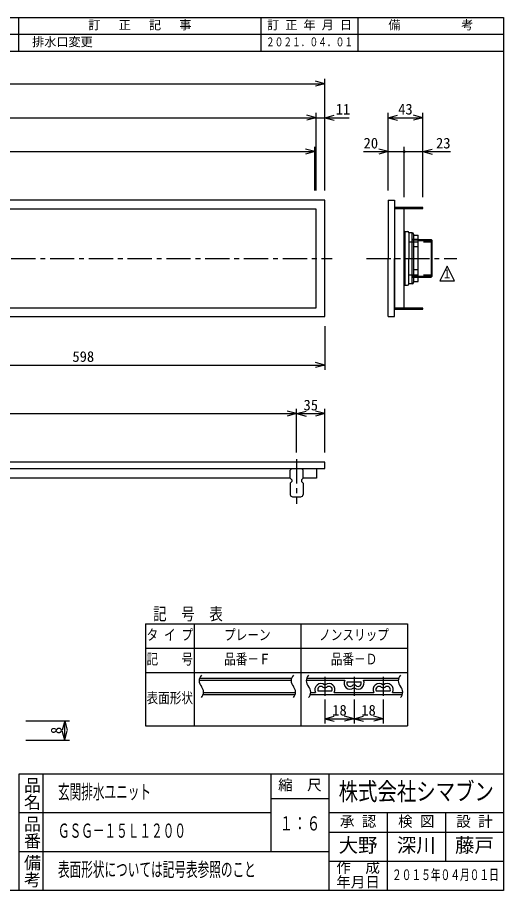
# Model space of a CAD drawing. Units: millimetres, scale not verified. Extents: x -819 to 819, y -558 to 522.
# Drawn here: x 218 to 819, y -558 to 522 of the extents above; entities that cross this region are included whole.
import ezdxf
from ezdxf.enums import TextEntityAlignment as Align

# ---------------------------------------------------------------- set-up
doc = ezdxf.new("R2010")
doc.units = ezdxf.units.MM
doc.header["$LTSCALE"] = 6
doc.linetypes.add('CHAIN1', pattern=[8, 5, -1, 1, -1])
doc.linetypes.add('DASHED2', pattern=[3, 2, -1])
for name, color, linetype in [('0-0_計極細', 2, 'Continuous'), ('0-1_計細線', 3, 'Continuous'), ('0-5_寸法線', 7, 'Continuous'), ('0-7_枠細線', 5, 'Continuous'), ('0-8_枠中線', 5, 'Continuous'), ('1-5_寸法2', 7, 'Continuous')]:
    doc.layers.add(name, color=color, linetype=linetype)
doc.styles.add('@ＭＳ ゴシック', font='')
doc.styles.add('ＭＳ ゴシック', font='')
doc.styles.get('@ＭＳ ゴシック').set_extended_font_data('@MS Gothic')
doc.styles.get('ＭＳ ゴシック').set_extended_font_data('MS Gothic')

msp = doc.modelspace()

# ---------------------------------------------------------------- hatches: boundary and pattern name
at = {"layer": '0-5_寸法線'}
msp.add_hatch(color=256, dxfattribs=at).paths.add_polyline_path([(697.917, 356, 1), (694.317, 356, 1)])

# ---------------------------------------------------------------- linework, layer by layer
at = {"layer": '0-0_計極細'}
for p, q in [((686.117, 285.7), (686.117, 286.9)), ((696.117, 285.7), (696.117, 286.9)), ((698.117, 285.7), (698.117, 286.9)), ((700.117, 285.7), (700.117, 286.9)), ((702.117, 285.7), (702.117, 286.9)), ((716.117, 285.7), (716.117, 286.9)), ((696.918, 257.2), (696.918, 190.8)), ((713.318, 247.5), (705.818, 247.5)), ((705.818, 247.5), (706.818, 246.5)), ((712.318, 246.5), (706.818, 246.5)), ((713.318, 247.5), (712.318, 246.5)), ((713.318, 246.2), (730.618, 246.2)), ((729.618, 247.2), (729.618, 200.8)), ((705.818, 200.5), (706.818, 201.5)), ((713.318, 200.5), (705.818, 200.5)), ((712.318, 201.5), (706.818, 201.5)), ((713.318, 200.5), (712.318, 201.5)), ((713.318, 201.8), (730.618, 201.8)), ((686.117, 161.1), (686.117, 162.3)), ((696.117, 161.1), (696.117, 162.3)), ((698.117, 161.1), (698.117, 162.3)), ((700.117, 161.1), (700.117, 162.3)), ((702.117, 161.1), (702.117, 162.3)), ((716.117, 161.1), (716.117, 162.3))]:
    msp.add_line(p, q, dxfattribs=at)
at = {"layer": '0-0_計極細', "linetype": 'DASHED2'}
for p, q in [((701.818, 244.5), (730.618, 244.5)), ((701.818, 203.5), (730.618, 203.5))]:
    msp.add_line(p, q, dxfattribs=at)
at = {"layer": '0-0_計極細', "linetype": 'CHAIN1'}
for p, q in [((-606.171, 224), (606.857, 224)), ((649.471, 224), (761.291, 224)), ((563, -24.359), (563, -79.629))]:
    msp.add_line(p, q, dxfattribs=at)
at = {"layer": '0-1_計細線'}
for p, q in [((676.118, 296), (676.118, 224)), ((696.918, 257.2), (700.318, 257.2)), ((701.818, 255.7), (701.818, 224)), ((705.818, 255.5), (701.818, 255.5)), ((705.818, 192.3), (705.818, 255.7)), ((707.618, 253.9), (707.618, 194.1)), ((707.618, 252.75), (713.318, 252.75)), ((713.318, 195.25), (713.318, 252.75)), ((713.318, 238.375), (707.618, 238.375)), ((713.318, 247.2), (729.618, 247.2)), ((730.618, 246.2), (729.618, 247.2)), ((730.618, 201.8), (730.618, 246.2)), ((676.118, 152), (676.118, 224)), ((684.118, 152), (684.118, 224)), ((701.818, 192.3), (701.818, 224)), ((713.318, 209.625), (707.618, 209.625)), ((707.618, 195.25), (713.318, 195.25)), ((713.318, 200.8), (729.618, 200.8)), ((730.618, 201.8), (729.618, 200.8)), ((696.918, 190.8), (700.318, 190.8)), ((705.818, 192.5), (701.818, 192.5)), ((676.118, 152), (684.118, 152)), ((557, -36), (555, -38)), ((555, -48), (555, -38)), ((571, -38), (569, -36)), ((571, -48), (571, -38)), ((587.7, -36), (587.7, -48)), ((555, -48), (8, -48)), ((555, -48), (557, -50)), ((557, -52), (555, -54)), ((555, -54), (555, -68)), ((557, -50), (557, -52)), ((571, -48), (569, -50)), ((569, -50), (569, -52)), ((569, -52), (571, -54)), ((587.7, -48), (571, -48)), ((571, -54), (571, -68)), ((558, -71), (568, -71))]:
    msp.add_line(p, q, dxfattribs=at)
for points in [[(598, 152), (598, 296), (-598, 296), (-598, 152)], [(-587, 285), (-587, 163), (587, 163), (587, 285)], [(684.117, 286.9), (684.117, 285.7), (719.117, 285.7), (719.117, 286.9)], [(684.118, 285.7), (684.118, 162.3), (696.117, 162.3), (696.117, 285.7)], [(684.117, 162.3), (684.117, 161.1), (719.117, 161.1), (719.117, 162.3)], [(-598, -28), (-598, -36), (598, -36), (598, -28)]]:
    msp.add_lwpolyline(points, close=True, dxfattribs=at)
msp.add_lwpolyline([(676.118, 296), (684.118, 296), (684.118, 224)], dxfattribs=at)
for centre, radius, start, end in [((696.918, 258), 0.8, 180, 270), ((700.318, 255.7), 1.5, 0, 90), ((705.818, 253.9), 1.8, 0, 90), ((696.918, 190), 0.8, 90, 180), ((700.318, 192.3), 1.5, 270, 360), ((705.818, 194.1), 1.8, 270, 360), ((558, -68), 3, 180, 270), ((568, -68), 3, 270, 360)]:
    msp.add_arc(centre, radius, start, end, dxfattribs=at)
at = {"layer": '0-5_寸法線'}
for p, q in [((598, 440), (586.409, 443.106)), ((598, 308), (598, 446)), ((-598, 440), (598, 440)), ((598, 440), (586.409, 436.894)), ((587, 398), (575.409, 401.106)), ((587, 308), (587, 404)), ((598, 308), (598, 404)), ((598, 398), (609.591, 401.106)), ((676.118, 307.999), (676.118, 404)), ((676.118, 398), (687.709, 401.106)), ((719.117, 398), (707.526, 401.106)), ((719.117, 300.899), (719.117, 404)), ((-587, 398), (587, 398)), ((587, 398), (575.409, 394.894)), ((587, 398), (628, 398)), ((598, 398), (609.591, 394.894)), ((676.118, 398), (687.709, 394.894)), ((676.118, 398), (719.117, 398)), ((719.117, 398), (707.526, 394.894)), ((585.5, 356), (573.909, 359.106)), ((585.5, 308), (585.5, 362)), ((676.118, 356), (664.526, 359.106)), ((676.118, 308), (676.118, 362)), ((696.117, 299.9), (696.117, 362)), ((719.117, 299.9), (719.117, 362)), ((719.117, 356), (730.709, 359.106)), ((-585.5, 356), (585.5, 356)), ((585.5, 356), (573.909, 352.894)), ((645.789, 356), (696.117, 356)), ((676.118, 356), (664.526, 352.894)), ((696.117, 356), (753.467, 356)), ((719.117, 356), (730.709, 352.894)), ((598, 140), (598, 86)), ((0, 92), (598, 92)), ((598, 92), (586.409, 95.106)), ((598, 92), (586.409, 88.894)), ((563, 32), (551.409, 35.106)), ((563, -16), (563, 38)), ((563, 32), (574.591, 35.106)), ((598, 32), (586.409, 35.106)), ((598, -16), (598, 38)), ((-563, 32), (563, 32)), ((563, 32), (551.409, 28.894)), ((563, 32), (574.591, 28.894)), ((563, 32), (598, 32)), ((598, 32), (586.409, 28.894))]:
    msp.add_line(p, q, dxfattribs=at)
at = {"layer": '0-7_枠細線'}
for p, q in [((219, 480), (219, 522)), ((519, 480), (519, 522)), ((639, 480), (639, 522)), ((819, 501), (177, 501)), ((819, 480), (177, 480)), ((749.321, 214.377), (740.321, 196.377)), ((758.321, 196.377), (749.321, 214.377)), ((740.321, 196.377), (758.321, 196.377)), ((375.98, -228.204), (699.98, -228.204)), ((375.98, -228.204), (375.98, -354.204)), ((435.98, -228.204), (435.98, -354.204)), ((567.98, -228.204), (567.98, -354.204)), ((699.98, -228.204), (699.98, -354.204)), ((375.98, -258.204), (699.98, -258.204)), ((375.98, -288.204), (699.98, -288.204)), ((442.371, -297.901), (556.227, -297.901)), ((442.81, -295.501), (556.667, -295.501)), ((574.971, -297.901), (622.446, -297.901)), ((575.411, -295.501), (689.267, -295.501)), ((625.314, -299.901), (642.646, -299.901)), ((645.513, -297.901), (688.828, -297.901)), ((447.732, -313.101), (561.589, -313.101)), ((580.332, -313.101), (586.446, -313.101)), ((589.314, -311.101), (606.646, -311.101)), ((609.513, -313.101), (658.446, -313.101)), ((661.314, -311.101), (678.646, -311.101)), ((681.513, -313.101), (694.189, -313.101)), ((447.292, -315.501), (561.149, -315.501)), ((579.893, -315.501), (693.749, -315.501)), ((597.98, -321.501), (597.98, -351.501)), ((633.98, -321.501), (633.98, -351.501)), ((669.98, -321.501), (669.98, -351.501)), ((597.98, -345.501), (609.571, -342.395)), ((597.98, -345.501), (609.571, -348.607)), ((597.98, -345.501), (633.98, -345.501)), ((633.98, -345.501), (622.388, -342.395)), ((633.98, -345.501), (622.388, -348.607)), ((633.98, -345.501), (645.571, -342.395)), ((633.98, -345.501), (645.571, -348.607)), ((633.98, -345.501), (669.98, -345.501)), ((669.98, -345.501), (658.388, -342.395)), ((669.98, -345.501), (658.388, -348.607)), ((375.98, -354.204), (699.98, -354.204)), ((249, -414), (249, -558)), ((531, -414), (531, -510)), ((603, -414), (603, -558)), ((531, -444), (603, -444)), ((531, -462), (219, -462)), ((819, -462), (603, -462)), ((675, -462), (675, -558)), ((747, -462), (747, -522)), ((603, -486), (819, -486)), ((603, -510), (219, -510)), ((819, -522), (603, -522))]:
    msp.add_line(p, q, dxfattribs=at)
at = {"layer": '0-7_枠細線', "linetype": 'CHAIN1'}
for p, q in [((597.98, -293.821), (597.98, -317.039)), ((633.98, -293.821), (633.98, -317.039)), ((669.98, -293.821), (669.98, -317.039))]:
    msp.add_line(p, q, dxfattribs=at)
at = {"layer": '0-7_枠細線'}
for centre, radius, start, end in [((452.659, -298.545), 10.308, 137.56163, 222.43837), ((566.516, -298.545), 10.308, 137.56163, 222.43837), ((585.259, -298.545), 10.308, 137.56163, 222.43837), ((699.116, -298.545), 10.308, 137.56163, 222.43837), ((592.98, -309.501), 7.46, 51.31781, 208.85363), ((602.98, -309.501), 7.46, 331.14637, 128.68219), ((628.98, -301.501), 7.46, 151.14637, 308.68219), ((628.98, -301.501), 4, 156.42182, 308.68219), ((638.98, -301.501), 7.46, 231.31781, 28.85363), ((638.98, -301.501), 4, 231.31781, 23.57818), ((664.98, -309.501), 7.46, 51.31781, 208.85363), ((674.98, -309.501), 7.46, 331.14637, 128.68219), ((437.444, -312.457), 10.308, 317.56163, 42.43837), ((551.3, -312.457), 10.308, 317.56163, 42.43837), ((570.044, -312.457), 10.308, 317.56163, 42.43837), ((592.98, -309.501), 4, 51.31781, 203.57818), ((597.98, -303.256), 4, 231.31781, 308.68219), ((597.98, -303.256), 0.54, 231.31781, 308.68219), ((602.98, -309.501), 4, 336.42182, 128.68219), ((633.98, -307.746), 4, 51.31781, 128.68219), ((633.98, -307.746), 0.54, 51.31781, 128.68219), ((664.98, -309.501), 4, 51.31781, 203.57818), ((669.98, -303.256), 4, 231.31781, 308.68219), ((669.98, -303.256), 0.54, 231.31781, 308.68219), ((674.98, -309.501), 4, 336.42182, 128.68219), ((683.901, -312.457), 10.308, 317.56163, 42.43837)]:
    msp.add_arc(centre, radius, start, end, dxfattribs=at)
at = {"layer": '0-8_枠中線'}
msp.add_lwpolyline([(-819, -558), (-819, 522), (819, 522), (819, -558)], close=True, dxfattribs=at)
msp.add_lwpolyline([(819, -414), (219, -414), (219, -558)], dxfattribs=at)
at = {"layer": '1-5_寸法2'}
for p, q in [((228, -347.931), (282, -347.931)), ((276, -347.931), (272.894, -359.522)), ((276, -347.931), (279.106, -359.522)), ((276, -371.931), (276, -347.931)), ((276, -371.931), (272.894, -360.34)), ((276, -371.931), (279.106, -360.34)), ((228, -371.931), (282, -371.931))]:
    msp.add_line(p, q, dxfattribs=at)

# ---------------------------------------------------------------- texts
at = {"layer": '0-5_寸法線', "style": 'ＭＳ ゴシック'}
for s, p in [('11', (611.31, 398)), ('43', (688.617, 398)), ('20', (645.789, 356)), ('23', (735.467, 356)), ('598', (285.5, 92)), ('35', (571.5, 32))]:
    msp.add_text(s, height=13.2, dxfattribs=at).set_placement(p, align=Align.BOTTOM_LEFT)
at = {"layer": '0-7_枠細線', "style": 'ＭＳ ゴシック'}
for s, height, p in [('訂\u3000 正\u3000 記\u3000 事', 11, (305.25, 504)), ('訂 正 年 月 日', 11, (526.5, 504)), ('備\u3000\u3000\u3000\u3000\u3000考', 11, (676.5, 504)), ('排水口変更', 11, (235.62, 483)), ('18', 13.2, (606.98, -345.501)), ('18', 13.2, (642.98, -345.501)), ('縮\u3000尺', 13.2, (540, -438)), ('検 図', 13.2, (688.5, -483)), ('設 計', 13.2, (760.5, -483)), ('承 認', 13.2, (616.5, -483)), ('大野', 17.6, (615, -516)), ('深川', 17.6, (687, -516)), ('藤戸', 17.6, (759, -516)), ('作\u3000成', 13.2, (612, -540)), ('年月日', 13.2, (612, -558))]:
    msp.add_text(s, height=height, dxfattribs=at).set_placement(p, align=Align.BOTTOM_LEFT)
for s, height, width, p in [('２０２１．０４．０１', 11, 0.7, (525, 483)), ('１', 11, 0.8, (743.159, 196.009)), ('タ イ プ', 13.2, 0.8, (377.18, -252.204)), ('プレーン', 13.2, 0.8, (473.18, -252.204)), ('ノンスリップ', 13.2, 0.8, (590.78, -252.204)), ('記\u3000\u3000号', 13.2, 0.8, (377.18, -282.204)), ('品番－Ｆ', 13.2, 0.8, (473.18, -282.204)), ('品番－Ｄ', 13.2, 0.8, (605.18, -282.204)), ('表面形状', 13.2, 0.8, (377.18, -330.204)), ('株式会社シマブン', 21.99, 0.8, (615, -453)), ('玄関排水ユニット', 17.6, 0.6, (267.6, -450)), ('ＧＳＧ－１５Ｌ１２００', 17.6, 0.6, (267.6, -498)), ('１：６', 17.6, 0.7, (541.8, -489)), ('表面形状については記号表参照のこと', 17.6, 0.6, (267.6, -546)), ('２０１５年０４月０１日', 13.2, 0.65, (681, -549))]:
    msp.add_text(s, height=height, dxfattribs=dict(at, width=width)).set_placement(p, align=Align.BOTTOM_LEFT)
at = {"layer": '0-7_枠細線', "style": '@ＭＳ ゴシック'}
for s, p in [('品名', (223.5, -417)), ('品番', (223.5, -465)), ('備考', (223.5, -513))]:
    msp.add_text(s, height=15.4, rotation=270, dxfattribs=at).set_placement(p, align=Align.BOTTOM_LEFT)
at = {"layer": '0-7_枠細線', "insert": (385.309, -225.204), "char_height": 15.4, "attachment_point": 7, "style": 'ＭＳ ゴシック'}
msp.add_mtext('\\T2.07;\\W0.8;記号表', dxfattribs=at)
at = {"layer": '1-5_寸法2', "style": 'ＭＳ ゴシック'}
msp.add_text('8', height=13.2, rotation=90, dxfattribs=at).set_placement((276, -364.431), align=Align.BOTTOM_LEFT)

doc.saveas('drawing.dxf')
